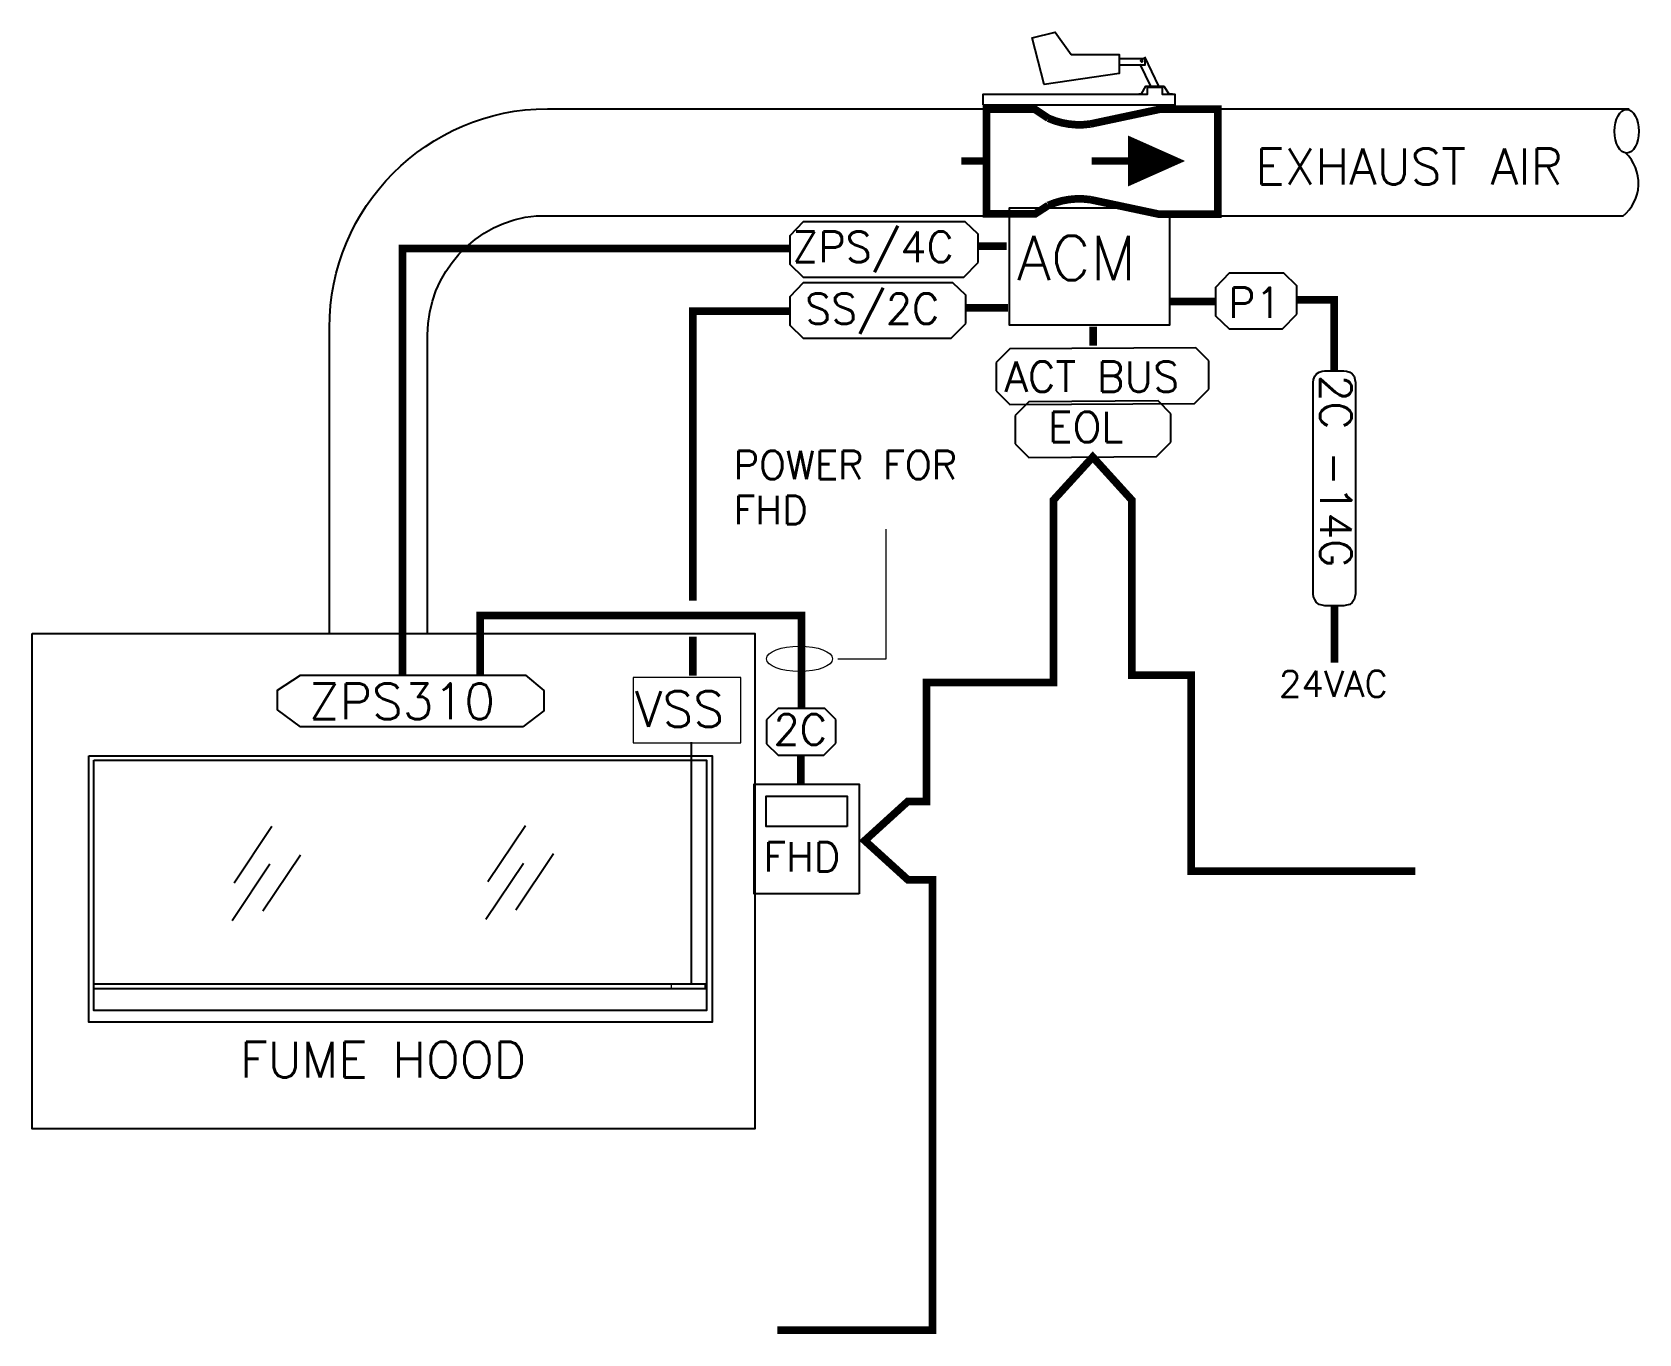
# Model space of a CAD drawing. Extents: x 791 to 1180, y 415 to 730.
import ezdxf

# ---------------------------------------------------------------- set-up
doc = ezdxf.new("R2010")
doc.units = 0
doc.header["$LTSCALE"] = 96
doc.header["$MEASUREMENT"] = 0
for name, color, linetype in [('HOOD', 7, 'CONTINUOUS'), ('SUP', 7, 'CONTINUOUS'), ('ZPS', 7, 'CONTINUOUS')]:
    doc.layers.add(name, color=color, linetype=linetype)
doc.styles.get("Standard").update_dxf_attribs({"font": 'ROMANS'})

msp = doc.modelspace()

# ---------------------------------------------------------------- linework, layer by layer
at = {"layer": 'HOOD', "color": 7, "linetype": 'Continuous'}
for p, q in [((1175.92, 685.78), (1078.56, 685.78)), ((1027.71, 653.73), (1024.41, 650.43)), ((1072.68, 653.95), (1027.71, 653.73)), ((1075.8, 650.83), (1072.68, 653.95)), ((1024.41, 650.43), (1024.41, 643.58)), ((1075.8, 643.98), (1075.8, 650.83)), ((1024.41, 643.58), (1027.71, 640.27)), ((1063.51, 641.11), (1032.3, 640.88)), ((1066.64, 637.99), (1063.51, 641.11)), ((1072.32, 640.5), (1075.8, 643.98)), ((1027.71, 640.27), (1072.32, 640.5)), ((1032.3, 640.88), (1029, 637.58)), ((1029, 637.58), (1029, 630.73)), ((1066.64, 631.14), (1066.64, 637.99)), ((1029, 630.73), (1032.3, 627.43)), ((1063.16, 627.66), (1066.64, 631.14)), ((1032.3, 627.43), (1063.16, 627.66)), ((968.85, 563.92), (968.85, 558.16)), ((950.67, 499.99), (950.67, 558.54))]:
    msp.add_line(p, q, dxfattribs=at)
at = {"layer": 'HOOD', "color": 7, "linetype": 'Continuous', "lineweight": 20}
for p, q in [((946.03, 574.2), (936.62, 574.2)), ((936.62, 574.2), (936.62, 558.36)), ((962.66, 574.2), (945.77, 574.2)), ((962.66, 558.36), (962.66, 574.2)), ((936.62, 558.36), (962.66, 558.36))]:
    msp.add_line(p, q, dxfattribs=at)
at = {"layer": 'HOOD', "color": 7, "linetype": 'Continuous', "lineweight": 25}
for points in [[(1042.5, 724.93), (1054.13, 724.93), (1054.13, 720.31), (1036.02, 717.69), (1033.09, 728.94), (1038.64, 730.33)], [(1059.91, 723.39), (1059.76, 723.55), (1059.6, 723.7), (1059.45, 723.55), (1059.29, 723.39), (1059.45, 723.24), (1059.6, 723.08), (1059.76, 723.24)], [(1021.13, 712.73), (1067.67, 712.73), (1067.67, 715.2), (1064.59, 715.2), (1064.59, 716.9), (1060.89, 716.9), (1060.89, 715.2), (1021.13, 715.2)], [(791.25, 584.84), (966.01, 584.84), (966.01, 465), (791.25, 465)], [(991.22, 521.83), (965.86, 521.83), (965.86, 548.38), (991.22, 548.38)], [(988.33, 538.13), (968.75, 538.13), (968.75, 545.49), (988.33, 545.49)]]:
    msp.add_lwpolyline(points, close=True, dxfattribs=at)
for points in [[(1054.05, 723.93), (1060.3, 723.93), (1060.3, 722.31), (1054.21, 722.31)], [(1060.22, 724.32), (1063.66, 717.28)], [(1061.81, 717.28), (1059.23, 722.6)], [(1058.88, 715.43), (1059.5, 715.43), (1060.58, 717.28), (1064.89, 717.28), (1066.13, 715.43), (1067.05, 715.43)], [(1177.45, 711.67), (1068.5, 711.67)], [(1057.04, 687.7), (1027.5, 687.7), (1027.5, 659.48), (1066.34, 659.48), (1066.34, 686.25)], [(849.19, 538.14), (840.1, 524.43)], [(910.53, 538.3), (901.44, 524.73)], [(848.73, 529.05), (839.64, 515.33)], [(856.13, 531.21), (847.04, 517.64)], [(910.07, 529.2), (900.97, 515.64)], [(917.31, 531.51), (908.22, 517.95)], [(806.2, 500.08), (954.3, 500.08)], [(954.3, 498.84), (806.2, 498.84)]]:
    msp.add_lwpolyline(points, dxfattribs=at)
for points in [[(863.16, 584.84), (863.16, 658.78, -0.413991), (915.87, 711.8), (1022.04, 711.8)], [(886.89, 584.84), (886.89, 657.09, -0.388706), (913.25, 685.9), (1023.23, 685.9)]]:
    msp.add_lwpolyline(points, format="xyb", dxfattribs=at)
at = {"layer": 'HOOD', "color": 7, "linetype": 'Continuous', "lineweight": 20, "const_width": 1.85}
msp.add_lwpolyline([(1047.17, 689.8, 0.14165), (1036.99, 688.42), (1033.79, 686.35), (1022.04, 686.35), (1022.04, 711.65), (1033.74, 711.65), (1036.99, 709.49, 0.14165), (1047.17, 708.1), (1063.9, 711.66), (1077.99, 711.66), (1077.99, 686.25), (1063.9, 686.25), (1047.17, 689.8)], format="xyb", dxfattribs=at)
at = {"layer": 'HOOD', "color": 7}
msp.add_lwpolyline([(1070.08, 699.15, 0, 12.31, 0), (1056.28, 699.15, 12.31, 12.31, 0)], format="xyseb", dxfattribs=at)
at = {"layer": 'HOOD', "color": 7, "const_width": 1.85}
for points in [[(1022.58, 699.15), (1015.97, 699.15)], [(1063.18, 699.15), (1047.47, 699.15)], [(1017, 663.66), (1027.2, 663.66)], [(974.44, 662.85), (951.05, 662.85), (951.05, 592.79)], [(1047.83, 654.49), (1047.83, 659.08)], [(951.05, 584.07), (951.05, 574.64)]]:
    msp.add_lwpolyline(points, dxfattribs=at)
at = {"layer": 'HOOD', "color": 7, "linetype": 'Continuous'}
for points in [[(1017, 659.85), (1017, 666.7), (1013.88, 669.71), (977.74, 669.71), (974.44, 666.3), (974.44, 659.45), (977.74, 656.26), (1013.52, 656.26)], [(1097.08, 662.13), (1097.08, 668.98), (1093.96, 672), (1080.73, 672), (1077.43, 668.58), (1077.43, 661.73), (1080.73, 658.54), (1093.61, 658.54)], [(804.96, 555.25), (955.68, 555.25), (955.68, 490.83), (804.96, 490.83)], [(806.2, 554.17), (954.3, 554.17), (954.3, 493.6), (806.2, 493.6)]]:
    msp.add_lwpolyline(points, close=True, dxfattribs=at)
at = {"layer": 'HOOD', "color": 7, "linetype": 'Continuous', "const_width": 1.85}
for points in [[(1077.43, 665.15), (1066.28, 665.15)], [(1097.08, 665.56), (1106.12, 665.56), (1106.12, 648.38)]]:
    msp.add_lwpolyline(points, dxfattribs=at)
at = {"layer": 'HOOD', "color": 7, "linetype": 'Continuous', "lineweight": 20, "const_width": 1.85}
for points in [[(1038.24, 612.32), (1038.24, 617.13), (1047.73, 627.54), (1057.19, 617.11), (1057.19, 612.3)], [(1057.17, 612.3), (1057.17, 574.76), (1072.47, 574.76)], [(1125.73, 527.38), (1071.54, 527.38), (1071.54, 575.67)], [(1008.11, 525.27), (1003.01, 525.27), (992.59, 534.74), (1003.01, 544.22), (1007.82, 544.22)], [(971.44, 416.33), (1008.97, 416.33), (1008.97, 526.19)]]:
    msp.add_lwpolyline(points, dxfattribs=at)
at = {"layer": 'HOOD', "color": 7, "linetype": 'Continuous', "lineweight": 20}
msp.add_lwpolyline([(1038.25, 612.32, 1.85, 1.85, 0), (1038.25, 573, 1.85, 1.85, 0), (1007.49, 573, 1.85, 1.85, 0), (1007.49, 543.29, 1.85, 1.85, 0)], format="xyseb", dxfattribs=at)
msp.add_lwpolyline([(945.82, 499.92), (945.82, 499), (953.99, 499), (953.99, 499.92)], close=True, dxfattribs=at)
at = {"layer": 'HOOD', "color": 7, "linetype": 'Continuous', "lineweight": 25}
msp.add_arc((1169.45, 693.75), 10.26, 309.0672, 45.8726, dxfattribs=at)
at = {"layer": 'HOOD', "color": 7}
msp.add_ellipse((1176.85, 706.33), major_axis=(0, 5.27), ratio=0.55893, dxfattribs=at)
at = {"layer": 'SUP', "color": 7, "lineweight": 25, "transparency": 33554687}
msp.add_lwpolyline([(1103.83, 591.57), (1103.18, 591.67), (1102.52, 591.89), (1101.87, 592.33), (1101.43, 593.09), (1101.1, 593.74), (1101, 594.4), (1101, 645.55), (1101.1, 646.31), (1101.43, 647.07), (1101.87, 647.62), (1102.52, 648.05), (1103.18, 648.27), (1103.83, 648.38), (1108.41, 648.38), (1109.06, 648.27), (1109.93, 648.05), (1110.48, 647.62), (1110.91, 647.07), (1111.13, 646.31), (1111.24, 645.55), (1111.24, 594.4), (1111.13, 593.74), (1110.91, 593.09), (1110.48, 592.33), (1109.93, 591.89), (1109.06, 591.67), (1108.41, 591.57)], close=True, dxfattribs=at)
at = {"layer": 'SUP', "color": 7, "linetype": 'Continuous', "const_width": 1.85}
msp.add_lwpolyline([(1106.21, 591.57), (1106.21, 577.78)], dxfattribs=at)
at = {"layer": 'ZPS', "color": 7, "linetype": 'Continuous', "lineweight": 20}
for p, q in [((997.74, 578.71), (997.74, 610.06)), ((986.05, 578.71), (997.74, 578.71))]:
    msp.add_line(p, q, dxfattribs=at)
at = {"layer": 'ZPS', "color": 7, "linetype": 'Continuous'}
for p, q in [((971.62, 566.69), (968.85, 563.92)), ((982.96, 566.69), (971.62, 566.69)), ((985.59, 564.07), (982.96, 566.69)), ((985.59, 558.31), (985.59, 564.07)), ((968.85, 558.16), (971.62, 555.39)), ((982.66, 555.39), (985.59, 558.31)), ((971.62, 555.39), (982.66, 555.39))]:
    msp.add_line(p, q, dxfattribs=at)
msp.add_lwpolyline([(1020, 674.6), (1020, 681.45), (1016.88, 684.47), (977.74, 684.47), (974.44, 681.05), (974.44, 674.2), (977.74, 671.01), (1016.52, 671.01)], close=True, dxfattribs=at)
at = {"layer": 'ZPS', "color": 7, "linetype": 'Continuous', "const_width": 1.85}
for points in [[(974.44, 678), (880.83, 678), (880.83, 574.53)], [(977.29, 566.69), (977.29, 589.23), (899.57, 589.23), (899.57, 574.72)], [(977.14, 555.39), (977.14, 548.44)]]:
    msp.add_lwpolyline(points, dxfattribs=at)
at = {"layer": 'ZPS', "color": 7, "const_width": 1.85}
msp.add_lwpolyline([(1020, 678.56), (1026.93, 678.56)], dxfattribs=at)
at = {"layer": 'ZPS', "color": 7, "linetype": 'Continuous'}
msp.add_lwpolyline([(909.91, 562.27), (856.17, 562.27), (850.56, 566.37), (850.56, 571.13), (856.17, 574.76), (910.57, 574.76), (914.97, 571.07), (914.97, 566.11), (909.91, 562.27)], dxfattribs=at)
at = {"layer": 'ZPS', "color": 7, "linetype": 'Continuous', "lineweight": 20}
msp.add_ellipse((976.82, 578.71), major_axis=(-8, 0), ratio=0.384615, dxfattribs=at)

# ---------------------------------------------------------------- texts
at = {"layer": 'HOOD', "color": 7, "linetype": 'Continuous'}
for s, height, p in [('EXHAUST AIR', 8.6736, (1087.06, 693.46)), ('ACM', 10.684, (1029.37, 670.35)), ('SS/2C', 7.354, (978.17, 659.75)), ('P1', 7.354, (1080.47, 661.17)), ('ACT BUS', 7.354, (1026.41, 643.31)), ('EOL', 7.354, (1036.87, 631.13)), ('VSS', 8.674, (936.99, 562.24)), ('FHD', 7.101, (968.11, 527.23)), ('FUME HOOD', 8.674, (841.53, 477.4))]:
    msp.add_text(s, height=height, dxfattribs=at).set_placement(p)
at = {"layer": 'SUP', "color": 7, "ltscale": 2}
msp.add_text('2C -14G', height=7.54, rotation=270, dxfattribs=at).set_placement((1102.74, 647.41))
at = {"layer": 'SUP', "color": 7, "transparency": 33554687}
msp.add_text('24VAC', height=6.343, dxfattribs=at).set_placement((1092.75, 569.49))
at = {"layer": 'ZPS', "color": 7, "linetype": 'Continuous'}
for s, height, p in [('ZPS/4C', 7.354, (975.06, 674.7)), ('POWER FOR', 6.859, (960.87, 622.18)), ('FHD', 6.859, (960.87, 611.26)), ('ZPS310', 8.674, (858.2, 564.11)), ('2C', 7.354, (970.53, 557.94))]:
    msp.add_text(s, height=height, dxfattribs=at).set_placement(p)

doc.saveas('drawing.dxf')
